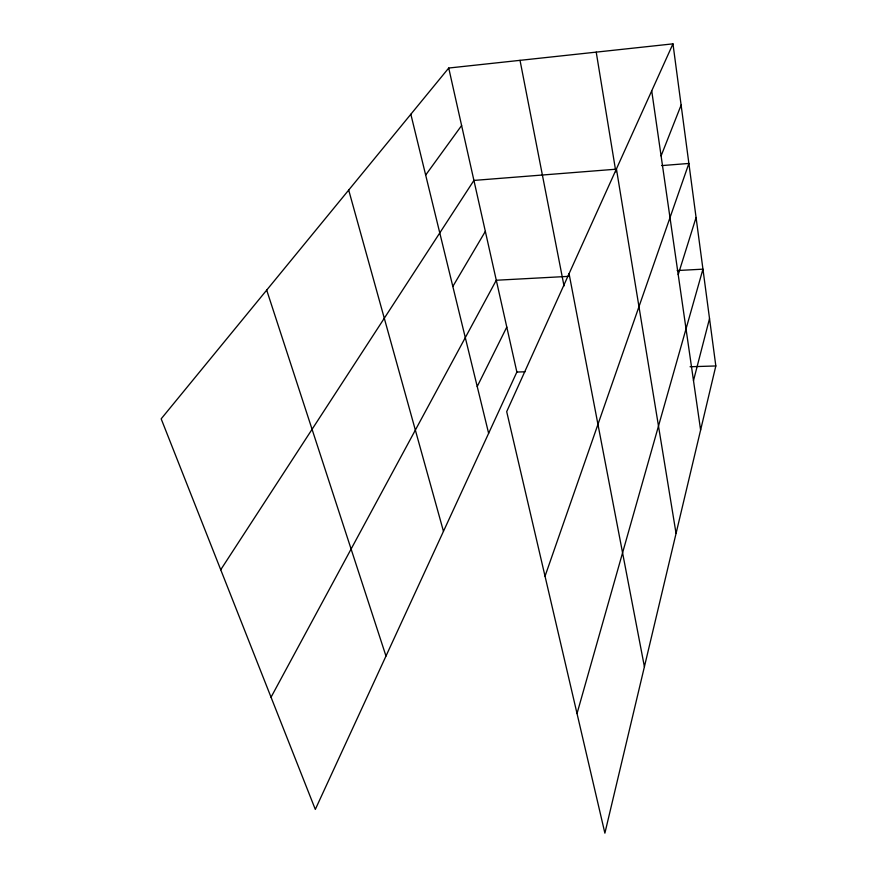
<?xml version="1.0" encoding="UTF-8"?>
<svg xmlns="http://www.w3.org/2000/svg" width="877" height="877" viewBox="0 0 877 877"><rect width="100%" height="100%" fill="white"/><g stroke="black" fill="none" stroke-linecap="round" stroke-linejoin="round"><path stroke-width="1.32" d="M672.966 43.85L715.829 365.961L604.889 833.15L506.698 411.642L672.966 43.85L448.728 68.033L161.171 418.844L315.314 809.405L516.871 372.045L448.728 68.033M693.488 380.618L709.526 318.603M577.022 713.549L702.948 269.162L677.187 270.544M678.206 274.611L696.075 217.496M545.034 576.211L688.883 163.451L661.675 165.6M661.094 155.92L681.122 105.097M477.22 386.516L506.785 327.088M271.048 697.226L496.294 280.245L568.965 276.343M452.828 286.472L485.343 231.396M220.73 569.754L473.92 180.421L615.424 169.25M425.674 175.06L461.62 125.521M516.871 372.045L524.983 371.793M690.067 366.75L715.829 365.961M266.696 290.112L385.979 656.051M348.695 190.068L443.466 531.309M410.842 114.251L488.632 433.315M520.028 60.349L564.021 285.979M569.063 273.69L644.409 666.706M616.432 168.91L676.057 533.424M596.217 52.127L615.862 171.903M651.721 90.868L700.613 430.026"/></g></svg>
